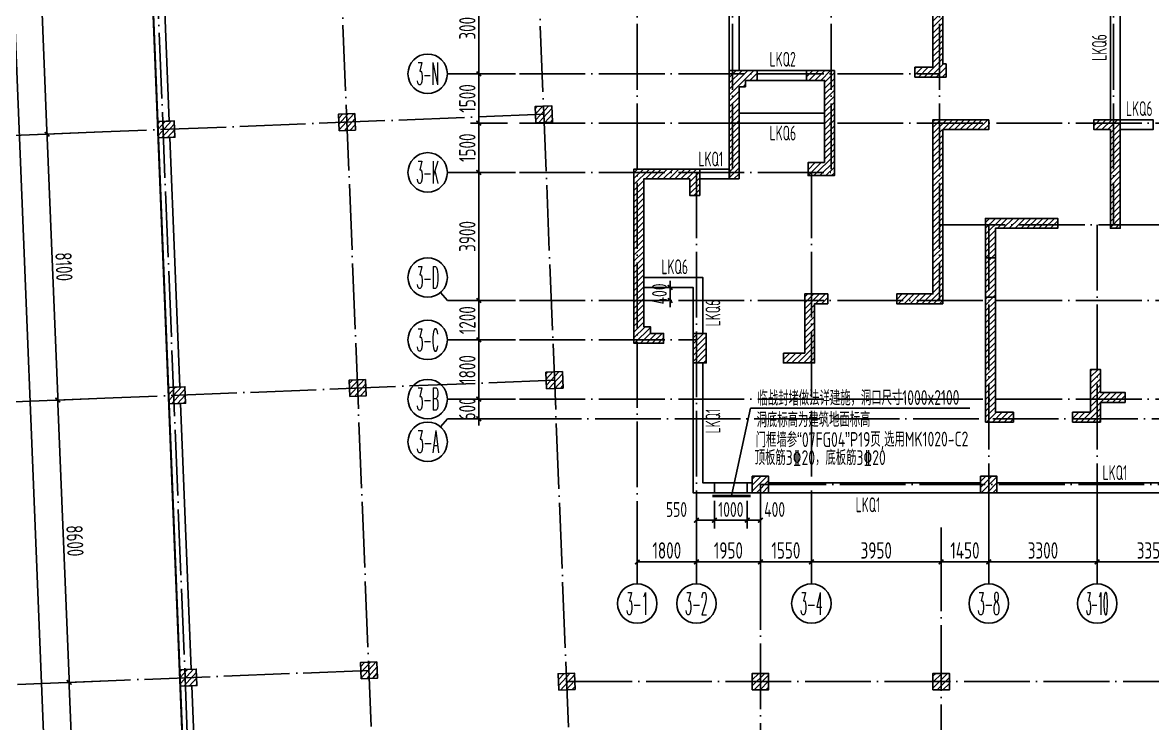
# Model space of a CAD drawing. Header units: millimetres. Extents: x 156735 to 386235, y 467499 to 703525.
# Drawn here: x 174487 to 208877, y 644723 to 666053 of the extents above; entities that cross this region are included whole.
import ezdxf
from ezdxf.enums import TextEntityAlignment as Align

# ---------------------------------------------------------------- set-up
doc = ezdxf.new("R2010")
doc.units = ezdxf.units.MM
doc.header["$LTSCALE"] = 100
doc.header["$PDMODE"] = 35
doc.header["$PDSIZE"] = 200
doc.linetypes.add('3', pattern=[5, 3, -2])
doc.linetypes.add('DOTE', pattern=[2.42, 2, -0.2, 0.02, -0.2])
for name, color, linetype in [('B-TEXT', 7, 'Continuous'), ('COLU', 7, 'Continuous'), ('colu-主楼', 7, 'Continuous'), ('h斜线-主楼', 7, 'Continuous'), ('h斜线-柱', 7, 'Continuous'), ('Q-AXIS', 3, 'Continuous'), ('Q-DIM', 4, 'Continuous'), ('Q-dote', 253, 'DOTE'), ('Q-TEXT', 2, 'Continuous'), ('WALL', 3, 'Continuous'), ('wall-主楼', 2, 'Continuous'), ('wall-开洞', 5, 'Continuous')]:
    doc.layers.add(name, color=color, linetype=linetype)
doc.styles.add('_TCH_AXIS', font='COMPLEX', dxfattribs={"bigfont": 'GBCBIG'})
doc.styles.add('COMPLEX', font='tssdeng.shx', dxfattribs={"width": 0.7, "bigfont": 'tssdchn.shx'})
doc.styles.add('TSSD_Dimension', font='Tssdeng.shx', dxfattribs={"width": 0.7, "bigfont": 'hztxt.shx'})
doc.styles.add('TSSD_REIN', font='Tssdeng.shx', dxfattribs={"width": 0.7, "bigfont": 'hztxt.shx'})
doc.dimstyles.new('TSSD_100_100$0', dxfattribs={"dimtxt": 300, "dimasz": 100, "dimexe": 250, "dimexo": 250, "dimgap": 100, "dimtad": 1, "dimdec": 0, "dimzin": 0, "dimdsep": 46, "dimtxsty": 'TSSD_Dimension', "dimblk": '_tsdbk', "dimblk1": '_tsdbk', "dimblk2": '_tsdbk', "dimsah": 1, "dimcen": 0, "dimclrt": 7, "dimadec": 0, "dimazin": 0, "dimtfac": 1, "dimtdec": 0, "dimtix": 1, "dimtmove": 2, "dimatfit": 3, "dimldrblk": '_tsdbk', "dimfxl": 1, "dimtolj": 1, "dimtzin": 0, "dimarcsym": 0})
pattern_1 = [(45, (-467527.32, -323147.44), (-89.802561, 89.802561), [])]
pattern_2 = [(47.298773, (-467527.32, -323147.44), (-93.332309, 86.128277), [])]

# ---------------------------------------------------------------- blocks, each defined once
blk = doc.blocks.new('_tsdbk')
blk.add_line((-1, 0), (0, 0))
at = {"const_width": 0.5}
blk.add_lwpolyline([(-0.7, -0.7), (0.7, 0.7)], dxfattribs=at)
blk = doc.blocks.new('*D120')
at = {"layer": 'Defpoints', "color": 0}
for p in [(174055, 671016), (176580, 671118), (183054, 509847)]:
    blk.add_point(p, dxfattribs=at)
at = {"layer": 'Q-AXIS', "color": 0, "lineweight": -2}
for p, q in [((176330, 671108), (173806, 671006)), ((180525, 509846), (174059, 670916)), ((182804, 509837), (180279, 509736))]:
    blk.add_line(p, q, dxfattribs=at)
at = {"layer": 'Q-AXIS', "color": 0, "lineweight": -2, "xscale": 100, "yscale": 100, "zscale": 100}
for p, rotation in [((174055, 671016), 92.29877299872341), ((180529, 509746), 272.2987729987235)]:
    blk.add_blockref('_tsdbk', p, dxfattribs=dict(at, rotation=rotation))
at = {"layer": 'Q-AXIS', "color": 7, "insert": (177642, 590395), "char_height": 500, "attachment_point": 5, "rotation": 272.2988, "style": 'TSSD_Dimension'}
blk.add_mtext('\\A1;161400', dxfattribs=at)
blk = doc.blocks.new('*D172')
at = {"layer": 'Defpoints', "color": 0}
for p in [(207196, 650935), (210546, 650935), (210546, 649637)]:
    blk.add_point(p, dxfattribs=at)
at = {"layer": 'Q-AXIS', "color": 0, "lineweight": -2}
for p, q in [((207196, 650685), (207196, 649387)), ((210546, 650685), (210546, 649387)), ((207296, 649637), (210446, 649637))]:
    blk.add_line(p, q, dxfattribs=at)
at = {"layer": 'Q-AXIS', "color": 0, "lineweight": -2, "xscale": 100, "yscale": 100, "zscale": 100, "rotation": 180}
blk.add_blockref('_tsdbk', (207196, 649637), dxfattribs=at)
at = {"layer": 'Q-AXIS', "color": 0, "lineweight": -2, "xscale": 100, "yscale": 100, "zscale": 100}
blk.add_blockref('_tsdbk', (210546, 649637), dxfattribs=at)
at = {"layer": 'Q-AXIS', "color": 7, "insert": (208871, 649987), "char_height": 500, "attachment_point": 5, "style": 'TSSD_Dimension'}
blk.add_mtext('\\A1;3350', dxfattribs=at)
blk = doc.blocks.new('*D175')
at = {"layer": 'Defpoints', "color": 0}
for p in [(177586, 646038), (177911, 637944), (176228, 637877)]:
    blk.add_point(p, dxfattribs=at)
at = {"layer": 'Q-AXIS', "color": 0, "lineweight": -2}
for p, q in [((177337, 646028), (175654, 645960)), ((175908, 645870), (176224, 637977)), ((177662, 637934), (175979, 637867))]:
    blk.add_line(p, q, dxfattribs=at)
at = {"layer": 'Q-AXIS', "color": 0, "lineweight": -2, "xscale": 100, "yscale": 100, "zscale": 100}
for p, rotation in [((175904, 645970), 92.29877299872341), ((176228, 637877), 272.2987729987235)]:
    blk.add_blockref('_tsdbk', p, dxfattribs=dict(at, rotation=rotation))
at = {"layer": 'Q-AXIS', "color": 7, "insert": (176416, 641938), "char_height": 500, "attachment_point": 5, "rotation": 272.2988, "style": 'TSSD_Dimension'}
blk.add_mtext('\\A1;8100', dxfattribs=at)
blk = doc.blocks.new('*D210')
at = {"layer": 'Defpoints', "color": 0}
for p in [(176917, 662724), (175559, 654563), (177242, 654631)]:
    blk.add_point(p, dxfattribs=at)
at = {"layer": 'Q-AXIS', "color": 0, "lineweight": -2}
for p, q in [((176667, 662714), (174984, 662647)), ((175238, 662557), (175555, 654663)), ((176992, 654621), (175309, 654553))]:
    blk.add_line(p, q, dxfattribs=at)
at = {"layer": 'Q-AXIS', "color": 0, "lineweight": -2, "xscale": 100, "yscale": 100, "zscale": 100}
for p, rotation in [((175234, 662657), 92.29877299872341), ((175559, 654563), 272.2987729987235)]:
    blk.add_blockref('_tsdbk', p, dxfattribs=dict(at, rotation=rotation))
at = {"layer": 'Q-AXIS', "color": 7, "insert": (175746, 658624), "char_height": 500, "attachment_point": 5, "rotation": 272.2988, "style": 'TSSD_Dimension'}
blk.add_mtext('\\A1;8100', dxfattribs=at)
blk = doc.blocks.new('*D211')
at = {"layer": 'Defpoints', "color": 0}
for p in [(177242, 654631), (175904, 645970), (177586, 646038)]:
    blk.add_point(p, dxfattribs=at)
at = {"layer": 'Q-AXIS', "color": 0, "lineweight": -2}
for p, q in [((176992, 654621), (175309, 654553)), ((175563, 654463), (175900, 646070)), ((177337, 646028), (175654, 645960))]:
    blk.add_line(p, q, dxfattribs=at)
at = {"layer": 'Q-AXIS', "color": 0, "lineweight": -2, "xscale": 100, "yscale": 100, "zscale": 100}
for p, rotation in [((175559, 654563), 92.29877299872341), ((175904, 645970), 272.2987729987235)]:
    blk.add_blockref('_tsdbk', p, dxfattribs=dict(at, rotation=rotation))
at = {"layer": 'Q-AXIS', "color": 7, "insert": (176081, 650281), "char_height": 500, "attachment_point": 5, "rotation": 272.2988, "style": 'TSSD_Dimension'}
blk.add_mtext('\\A1;8600', dxfattribs=at)
blk = doc.blocks.new('*D212')
at = {"layer": 'Defpoints', "color": 0}
for p in [(176580, 671118), (176917, 662724), (175234, 662657)]:
    blk.add_point(p, dxfattribs=at)
at = {"layer": 'Q-AXIS', "color": 0, "lineweight": -2}
for p, q in [((176330, 671108), (174647, 671040)), ((174901, 670950), (175230, 662757)), ((176667, 662714), (174984, 662647))]:
    blk.add_line(p, q, dxfattribs=at)
at = {"layer": 'Q-AXIS', "color": 0, "lineweight": -2, "xscale": 100, "yscale": 100, "zscale": 100}
for p, rotation in [((174897, 671050), 92.29877299872341), ((175234, 662657), 272.2987729987235)]:
    blk.add_blockref('_tsdbk', p, dxfattribs=dict(at, rotation=rotation))
at = {"layer": 'Q-AXIS', "color": 7, "insert": (175415, 666867), "char_height": 500, "attachment_point": 5, "rotation": 272.2988, "style": 'TSSD_Dimension'}
blk.add_mtext('\\A1;8400', dxfattribs=at)
blk = doc.blocks.new('*D213')
at = {"layer": 'Defpoints', "color": 0}
for p in [(193196, 650935), (194996, 650761), (194996, 649637)]:
    blk.add_point(p, dxfattribs=at)
at = {"layer": 'Q-AXIS', "color": 0, "lineweight": -2}
for p, q in [((193196, 650685), (193196, 649387)), ((194996, 650511), (194996, 649387)), ((193296, 649637), (194896, 649637))]:
    blk.add_line(p, q, dxfattribs=at)
at = {"layer": 'Q-AXIS', "color": 0, "lineweight": -2, "xscale": 100, "yscale": 100, "zscale": 100, "rotation": 180}
blk.add_blockref('_tsdbk', (193196, 649637), dxfattribs=at)
at = {"layer": 'Q-AXIS', "color": 0, "lineweight": -2, "xscale": 100, "yscale": 100, "zscale": 100}
blk.add_blockref('_tsdbk', (194996, 649637), dxfattribs=at)
at = {"layer": 'Q-AXIS', "color": 7, "insert": (194096, 649987), "char_height": 500, "attachment_point": 5, "style": 'TSSD_Dimension'}
blk.add_mtext('\\A1;1800', dxfattribs=at)
blk = doc.blocks.new('*D215')
at = {"layer": 'Defpoints', "color": 0}
for p in [(189495, 661495), (188374, 657595), (189495, 657595)]:
    blk.add_point(p, dxfattribs=at)
at = {"layer": 'Q-AXIS', "color": 0, "lineweight": -2}
for p, q in [((189245, 661495), (188124, 661495)), ((188374, 661395), (188374, 657695)), ((189245, 657595), (188124, 657595))]:
    blk.add_line(p, q, dxfattribs=at)
at = {"layer": 'Q-AXIS', "color": 0, "lineweight": -2, "xscale": 100, "yscale": 100, "zscale": 100}
for p, rotation in [((188374, 661495), 90), ((188374, 657595), 270)]:
    blk.add_blockref('_tsdbk', p, dxfattribs=dict(at, rotation=rotation))
at = {"layer": 'Q-AXIS', "color": 7, "insert": (188024, 659545), "char_height": 500, "attachment_point": 5, "rotation": 90, "style": 'TSSD_Dimension'}
blk.add_mtext('\\A1;3900', dxfattribs=at)
blk = doc.blocks.new('_AXISO')
blk.add_circle((0, 0), 0.5)
at = {"layer": 'B-TEXT', "style": 'COMPLEX', "width": 1.450893}
blk.add_attdef('A', text='', height=0.56, dxfattribs=at).set_placement((0.249375, -0.28), (0.749375, -0.28), align=Align.FIT)
blk = doc.blocks.new('*D216')
at = {"layer": 'Defpoints', "color": 0}
for p in [(189495, 656395), (188374, 654595), (189495, 654595)]:
    blk.add_point(p, dxfattribs=at)
at = {"layer": 'Q-AXIS', "color": 0, "lineweight": -2}
for p, q in [((189245, 656395), (188124, 656395)), ((188374, 656295), (188374, 654695)), ((189245, 654595), (188124, 654595))]:
    blk.add_line(p, q, dxfattribs=at)
at = {"layer": 'Q-AXIS', "color": 0, "lineweight": -2, "xscale": 100, "yscale": 100, "zscale": 100}
for p, rotation in [((188374, 656395), 90), ((188374, 654595), 270)]:
    blk.add_blockref('_tsdbk', p, dxfattribs=dict(at, rotation=rotation))
at = {"layer": 'Q-AXIS', "color": 7, "insert": (188024, 655495), "char_height": 500, "attachment_point": 5, "rotation": 90, "style": 'TSSD_Dimension'}
blk.add_mtext('\\A1;1800', dxfattribs=at)
blk = doc.blocks.new('*D217')
at = {"layer": 'Defpoints', "color": 0}
for p in [(189495, 654595), (188374, 653995), (189495, 653995)]:
    blk.add_point(p, dxfattribs=at)
at = {"layer": 'Q-AXIS', "color": 0, "lineweight": -2}
for p, q in [((188374, 654695), (188374, 654795)), ((189245, 654595), (188124, 654595)), ((188374, 654595), (188374, 653995)), ((189245, 653995), (188124, 653995)), ((188374, 653895), (188374, 653795))]:
    blk.add_line(p, q, dxfattribs=at)
at = {"layer": 'Q-AXIS', "color": 0, "lineweight": -2, "xscale": 100, "yscale": 100, "zscale": 100}
for p, rotation in [((188374, 654595), 270), ((188374, 653995), 90)]:
    blk.add_blockref('_tsdbk', p, dxfattribs=dict(at, rotation=rotation))
at = {"layer": 'Q-AXIS', "color": 7, "insert": (188024, 654295), "char_height": 500, "attachment_point": 5, "rotation": 90, "style": 'TSSD_Dimension'}
blk.add_mtext('\\A1;600', dxfattribs=at)
blk = doc.blocks.new('*D218')
at = {"layer": 'Defpoints', "color": 0}
for p in [(189495, 657595), (188374, 656395), (189495, 656395)]:
    blk.add_point(p, dxfattribs=at)
at = {"layer": 'Q-AXIS', "color": 0, "lineweight": -2}
for p, q in [((189245, 657595), (188124, 657595)), ((188374, 657495), (188374, 656495)), ((189245, 656395), (188124, 656395))]:
    blk.add_line(p, q, dxfattribs=at)
at = {"layer": 'Q-AXIS', "color": 0, "lineweight": -2, "xscale": 100, "yscale": 100, "zscale": 100}
for p, rotation in [((188374, 657595), 90), ((188374, 656395), 270)]:
    blk.add_blockref('_tsdbk', p, dxfattribs=dict(at, rotation=rotation))
at = {"layer": 'Q-AXIS', "color": 7, "insert": (188024, 656995), "char_height": 500, "attachment_point": 5, "rotation": 90, "style": 'TSSD_Dimension'}
blk.add_mtext('\\A1;1200', dxfattribs=at)
blk = doc.blocks.new('*D221')
at = {"layer": 'Defpoints', "color": 0}
for p in [(189495, 662995), (188374, 661495), (189495, 661495)]:
    blk.add_point(p, dxfattribs=at)
at = {"layer": 'Q-AXIS', "color": 0, "lineweight": -2}
for p, q in [((189245, 662995), (188124, 662995)), ((188374, 662895), (188374, 661595)), ((189245, 661495), (188124, 661495))]:
    blk.add_line(p, q, dxfattribs=at)
at = {"layer": 'Q-AXIS', "color": 0, "lineweight": -2, "xscale": 100, "yscale": 100, "zscale": 100}
for p, rotation in [((188374, 662995), 90), ((188374, 661495), 270)]:
    blk.add_blockref('_tsdbk', p, dxfattribs=dict(at, rotation=rotation))
at = {"layer": 'Q-AXIS', "color": 7, "insert": (188024, 662245), "char_height": 500, "attachment_point": 5, "rotation": 90, "style": 'TSSD_Dimension'}
blk.add_mtext('\\A1;1500', dxfattribs=at)
blk = doc.blocks.new('*D222')
at = {"layer": 'Defpoints', "color": 0}
for p in [(189495, 667495), (188374, 664495), (189495, 664495)]:
    blk.add_point(p, dxfattribs=at)
at = {"layer": 'Q-AXIS', "color": 0, "lineweight": -2}
for p, q in [((189245, 667495), (188124, 667495)), ((188374, 667395), (188374, 664595)), ((189245, 664495), (188124, 664495))]:
    blk.add_line(p, q, dxfattribs=at)
at = {"layer": 'Q-AXIS', "color": 0, "lineweight": -2, "xscale": 100, "yscale": 100, "zscale": 100}
for p, rotation in [((188374, 667495), 90), ((188374, 664495), 270)]:
    blk.add_blockref('_tsdbk', p, dxfattribs=dict(at, rotation=rotation))
at = {"layer": 'Q-AXIS', "color": 7, "insert": (188024, 665995), "char_height": 500, "attachment_point": 5, "rotation": 90, "style": 'TSSD_Dimension'}
blk.add_mtext('\\A1;3000', dxfattribs=at)
blk = doc.blocks.new('*D223')
at = {"layer": 'Defpoints', "color": 0}
for p in [(198496, 650935), (202446, 650935), (202446, 649637)]:
    blk.add_point(p, dxfattribs=at)
at = {"layer": 'Q-AXIS', "color": 0, "lineweight": -2}
for p, q in [((198496, 650685), (198496, 649387)), ((202446, 650685), (202446, 649387)), ((198596, 649637), (202346, 649637))]:
    blk.add_line(p, q, dxfattribs=at)
at = {"layer": 'Q-AXIS', "color": 0, "lineweight": -2, "xscale": 100, "yscale": 100, "zscale": 100, "rotation": 180}
blk.add_blockref('_tsdbk', (198496, 649637), dxfattribs=at)
at = {"layer": 'Q-AXIS', "color": 0, "lineweight": -2, "xscale": 100, "yscale": 100, "zscale": 100}
blk.add_blockref('_tsdbk', (202446, 649637), dxfattribs=at)
at = {"layer": 'Q-AXIS', "color": 7, "insert": (200471, 649987), "char_height": 500, "attachment_point": 5, "style": 'TSSD_Dimension'}
blk.add_mtext('\\A1;3950', dxfattribs=at)
blk = doc.blocks.new('*D224')
at = {"layer": 'Defpoints', "color": 0}
for p in [(196946, 650761), (198496, 650935), (198496, 649637)]:
    blk.add_point(p, dxfattribs=at)
at = {"layer": 'Q-AXIS', "color": 0, "lineweight": -2}
for p, q in [((198496, 650685), (198496, 649387)), ((196946, 650511), (196946, 649387)), ((197046, 649637), (198396, 649637))]:
    blk.add_line(p, q, dxfattribs=at)
at = {"layer": 'Q-AXIS', "color": 0, "lineweight": -2, "xscale": 100, "yscale": 100, "zscale": 100, "rotation": 180}
blk.add_blockref('_tsdbk', (196946, 649637), dxfattribs=at)
at = {"layer": 'Q-AXIS', "color": 0, "lineweight": -2, "xscale": 100, "yscale": 100, "zscale": 100}
blk.add_blockref('_tsdbk', (198496, 649637), dxfattribs=at)
at = {"layer": 'Q-AXIS', "color": 7, "insert": (197721, 649987), "char_height": 500, "attachment_point": 5, "style": 'TSSD_Dimension'}
blk.add_mtext('\\A1;1550', dxfattribs=at)
blk = doc.blocks.new('*D225')
at = {"layer": 'Defpoints', "color": 0}
for p in [(194996, 650761), (196946, 650761), (196946, 649637)]:
    blk.add_point(p, dxfattribs=at)
at = {"layer": 'Q-AXIS', "color": 0, "lineweight": -2}
for p, q in [((194996, 650511), (194996, 649387)), ((196946, 650511), (196946, 649387)), ((195096, 649637), (196846, 649637))]:
    blk.add_line(p, q, dxfattribs=at)
at = {"layer": 'Q-AXIS', "color": 0, "lineweight": -2, "xscale": 100, "yscale": 100, "zscale": 100, "rotation": 180}
blk.add_blockref('_tsdbk', (194996, 649637), dxfattribs=at)
at = {"layer": 'Q-AXIS', "color": 0, "lineweight": -2, "xscale": 100, "yscale": 100, "zscale": 100}
blk.add_blockref('_tsdbk', (196946, 649637), dxfattribs=at)
at = {"layer": 'Q-AXIS', "color": 7, "insert": (195971, 649987), "char_height": 500, "attachment_point": 5, "style": 'TSSD_Dimension'}
blk.add_mtext('\\A1;1950', dxfattribs=at)
blk = doc.blocks.new('*D226')
at = {"layer": 'Defpoints', "color": 0}
for p in [(203896, 650935), (207196, 650935), (207196, 649637)]:
    blk.add_point(p, dxfattribs=at)
at = {"layer": 'Q-AXIS', "color": 0, "lineweight": -2}
for p, q in [((203896, 650685), (203896, 649387)), ((207196, 650685), (207196, 649387)), ((203996, 649637), (207096, 649637))]:
    blk.add_line(p, q, dxfattribs=at)
at = {"layer": 'Q-AXIS', "color": 0, "lineweight": -2, "xscale": 100, "yscale": 100, "zscale": 100, "rotation": 180}
blk.add_blockref('_tsdbk', (203896, 649637), dxfattribs=at)
at = {"layer": 'Q-AXIS', "color": 0, "lineweight": -2, "xscale": 100, "yscale": 100, "zscale": 100}
blk.add_blockref('_tsdbk', (207196, 649637), dxfattribs=at)
at = {"layer": 'Q-AXIS', "color": 7, "insert": (205546, 649987), "char_height": 500, "attachment_point": 5, "style": 'TSSD_Dimension'}
blk.add_mtext('\\A1;3300', dxfattribs=at)
blk = doc.blocks.new('*D227')
at = {"layer": 'Defpoints', "color": 0}
for p in [(202446, 650935), (203896, 650935), (203896, 649637)]:
    blk.add_point(p, dxfattribs=at)
at = {"layer": 'Q-AXIS', "color": 0, "lineweight": -2}
for p, q in [((202446, 650685), (202446, 649387)), ((203896, 650685), (203896, 649387)), ((202546, 649637), (203796, 649637))]:
    blk.add_line(p, q, dxfattribs=at)
at = {"layer": 'Q-AXIS', "color": 0, "lineweight": -2, "xscale": 100, "yscale": 100, "zscale": 100, "rotation": 180}
blk.add_blockref('_tsdbk', (202446, 649637), dxfattribs=at)
at = {"layer": 'Q-AXIS', "color": 0, "lineweight": -2, "xscale": 100, "yscale": 100, "zscale": 100}
blk.add_blockref('_tsdbk', (203896, 649637), dxfattribs=at)
at = {"layer": 'Q-AXIS', "color": 7, "insert": (203171, 649987), "char_height": 500, "attachment_point": 5, "style": 'TSSD_Dimension'}
blk.add_mtext('\\A1;1450', dxfattribs=at)
blk = doc.blocks.new('*D788')
at = {"layer": 'Defpoints', "color": 0}
for p in [(189495, 664495), (188374, 662995), (189495, 662995)]:
    blk.add_point(p, dxfattribs=at)
at = {"layer": 'Q-AXIS', "color": 0, "lineweight": -2}
for p, q in [((189245, 664495), (188124, 664495)), ((188374, 664395), (188374, 663095)), ((189245, 662995), (188124, 662995))]:
    blk.add_line(p, q, dxfattribs=at)
at = {"layer": 'Q-AXIS', "color": 0, "lineweight": -2, "xscale": 100, "yscale": 100, "zscale": 100}
for p, rotation in [((188374, 664495), 90), ((188374, 662995), 270)]:
    blk.add_blockref('_tsdbk', p, dxfattribs=dict(at, rotation=rotation))
at = {"layer": 'Q-AXIS', "color": 7, "insert": (188024, 663745), "char_height": 500, "attachment_point": 5, "rotation": 90, "style": 'TSSD_Dimension'}
blk.add_mtext('\\A1;1500', dxfattribs=at)
blk = doc.blocks.new('*D794')
at = {"layer": 'Defpoints', "color": 0}
for p in [(194407, 657995), (194197, 657595), (194407, 657595)]:
    blk.add_point(p, dxfattribs=at)
at = {"layer": 'Q-DIM', "color": 0, "lineweight": -2}
for p, q in [((194157, 657995), (193947, 657995)), ((194197, 658095), (194197, 658195)), ((194197, 657995), (194197, 657595)), ((194157, 657595), (193947, 657595)), ((194197, 657495), (194197, 657395))]:
    blk.add_line(p, q, dxfattribs=at)
at = {"layer": 'Q-DIM', "color": 0, "lineweight": -2, "xscale": 100, "yscale": 100, "zscale": 100}
for p, rotation in [((194197, 657995), 270), ((194197, 657595), 90)]:
    blk.add_blockref('_tsdbk', p, dxfattribs=dict(at, rotation=rotation))
at = {"layer": 'Q-DIM', "color": 7, "insert": (193872, 657795), "char_height": 450, "attachment_point": 5, "rotation": 90, "style": 'TSSD_Dimension'}
blk.add_mtext('\\A1;400', dxfattribs=at)
blk = doc.blocks.new('*D795')
at = {"layer": 'Defpoints', "color": 0}
for p in [(195546, 651745), (196546, 651745), (195546, 650908)]:
    blk.add_point(p, dxfattribs=at)
at = {"layer": 'Q-DIM', "color": 0, "lineweight": -2}
for p, q in [((195546, 651495), (195546, 650658)), ((196546, 651495), (196546, 650658)), ((195446, 650908), (195346, 650908)), ((196546, 650908), (195546, 650908)), ((196646, 650908), (196746, 650908))]:
    blk.add_line(p, q, dxfattribs=at)
at = {"layer": 'Q-DIM', "color": 0, "lineweight": -2, "xscale": 100, "yscale": 100, "zscale": 100}
blk.add_blockref('_tsdbk', (195546, 650908), dxfattribs=at)
at = {"layer": 'Q-DIM', "color": 0, "lineweight": -2, "xscale": 100, "yscale": 100, "zscale": 100, "rotation": 180}
blk.add_blockref('_tsdbk', (196546, 650908), dxfattribs=at)
at = {"layer": 'Q-DIM', "color": 7, "insert": (196046, 651233), "char_height": 450, "attachment_point": 5, "style": 'TSSD_Dimension'}
blk.add_mtext('\\A1;1000', dxfattribs=at)
blk = doc.blocks.new('*D796')
at = {"layer": 'Defpoints', "color": 0}
for p in [(194996, 651745), (195546, 651745), (194996, 650908)]:
    blk.add_point(p, dxfattribs=at)
at = {"layer": 'Q-DIM', "color": 0, "lineweight": -2}
for p, q in [((194996, 651495), (194996, 650658)), ((195546, 651495), (195546, 650658)), ((195446, 650908), (195096, 650908))]:
    blk.add_line(p, q, dxfattribs=at)
at = {"layer": 'Q-DIM', "color": 0, "lineweight": -2, "xscale": 100, "yscale": 100, "zscale": 100, "rotation": 180}
blk.add_blockref('_tsdbk', (194996, 650908), dxfattribs=at)
at = {"layer": 'Q-DIM', "color": 0, "lineweight": -2, "xscale": 100, "yscale": 100, "zscale": 100}
blk.add_blockref('_tsdbk', (195546, 650908), dxfattribs=at)
at = {"layer": 'Q-DIM', "color": 7, "insert": (194391, 651233), "char_height": 450, "attachment_point": 5, "style": 'TSSD_Dimension'}
blk.add_mtext('\\A1;550', dxfattribs=at)
blk = doc.blocks.new('*D797')
at = {"layer": 'Defpoints', "color": 0}
for p in [(196546, 651745), (196946, 651745), (196946, 650908)]:
    blk.add_point(p, dxfattribs=at)
at = {"layer": 'Q-DIM', "color": 0, "lineweight": -2}
for p, q in [((196546, 651495), (196546, 650658)), ((196946, 651495), (196946, 650658)), ((196646, 650908), (196846, 650908))]:
    blk.add_line(p, q, dxfattribs=at)
at = {"layer": 'Q-DIM', "color": 0, "lineweight": -2, "xscale": 100, "yscale": 100, "zscale": 100, "rotation": 180}
blk.add_blockref('_tsdbk', (196546, 650908), dxfattribs=at)
at = {"layer": 'Q-DIM', "color": 0, "lineweight": -2, "xscale": 100, "yscale": 100, "zscale": 100}
blk.add_blockref('_tsdbk', (196946, 650908), dxfattribs=at)
at = {"layer": 'Q-DIM', "color": 7, "insert": (197378, 651233), "char_height": 450, "attachment_point": 5, "style": 'TSSD_Dimension'}
blk.add_mtext('\\A1;400', dxfattribs=at)

msp = doc.modelspace()

# ---------------------------------------------------------------- hatches: boundary and pattern name
at = {"layer": 'h斜线-主楼'}
h = msp.add_hatch(dxfattribs=at)
h.set_pattern_fill('ANSI31', color=256, scale=40, style=0)
h.set_pattern_definition(pattern_1)
h.paths.add_polyline_path([(202196.5, 664694.7), (202196.5, 667294.7), (201496.5, 667294.7), (201496.5, 667594.7), (202496.5, 667594.7), (202496.5, 664794.7), (202596.5, 664794.7), (202596.5, 664394.7), (201646.5, 664394.7), (201646.5, 664694.7)])
h = msp.add_hatch(dxfattribs=at)
h.set_pattern_fill('ANSI31', color=256, scale=40, style=0)
h.set_pattern_definition(pattern_1)
h.paths.add_polyline_path([(196300.5, 661294.8), (196296.5, 664094.7), (196496.5, 664094.7), (196496.5, 664294.7), (196846.5, 664294.7), (196846.5, 664594.7), (195996.5, 664594.7), (196000.5, 661294.8)])
h = msp.add_hatch(dxfattribs=at)
h.set_pattern_fill('ANSI31', color=256, scale=40, style=0)
h.set_pattern_definition(pattern_1)
h.paths.add_polyline_path([(198896.5, 661794.7), (198896.5, 664294.7), (198346.5, 664294.7), (198346.5, 664594.7), (199196.5, 664594.7), (199196.5, 661394.7), (198396.5, 661394.7), (198396.5, 661794.7)])
h = msp.add_hatch(dxfattribs=at)
h.set_pattern_fill('ANSI31', color=256, scale=40, style=0)
h.set_pattern_definition(pattern_1)
h.paths.add_polyline_path([(203896.5, 663094.7), (202196.5, 663094.7), (202196.5, 657794.7), (201096.5, 657794.7), (201096.5, 657494.7), (202496.5, 657494.7), (202496.5, 662794.7), (203896.5, 662794.7)])
h = msp.add_hatch(dxfattribs=at)
h.set_pattern_fill('ANSI31', color=256, scale=40, style=0)
h.set_pattern_definition(pattern_1)
h.paths.add_polyline_path([(207896.5, 663094.7), (207096.5, 663094.7), (207096.5, 662794.7), (207596.5, 662794.7), (207596.5, 659794.7), (207896.5, 659794.7)])
h = msp.add_hatch(dxfattribs=at)
h.set_pattern_fill('ANSI31', color=256, scale=40, style=0)
h.set_pattern_definition(pattern_1)
h.paths.add_polyline_path([(195096.5, 660794.7), (195096.5, 661594.7), (193096.5, 661594.7), (193096.5, 656294.7), (193996.5, 656294.7), (193996.5, 656594.7), (193596.5, 656594.7), (193596.5, 656794.7), (193396.5, 656794.7), (193396.5, 661294.7), (194796.5, 661294.7), (194796.5, 660794.7)])
h = msp.add_hatch(dxfattribs=at)
h.set_pattern_fill('ANSI31', color=256, scale=40, style=0)
h.set_pattern_definition(pattern_1)
h.paths.add_polyline_path([(204096.5, 658894.7), (204096.5, 659794.7), (205996.5, 659794.7), (205996.5, 660094.7), (203796.5, 660094.7), (203796.5, 658894.7)])
h = msp.add_hatch(dxfattribs=at)
h.set_pattern_fill('ANSI31', color=256, scale=40, style=0)
h.set_pattern_definition(pattern_1)
h.paths.add_polyline_path([(203796.5, 658894.7), (204096.5, 658894.7), (204096.5, 657694.7), (203796.5, 657694.7)])
h = msp.add_hatch(dxfattribs=at)
h.set_pattern_fill('ANSI31', color=256, scale=40, style=0)
h.set_pattern_definition(pattern_1)
h.paths.add_polyline_path([(197646.5, 655994.7), (197646.5, 655694.7), (198596.5, 655694.7), (198596.5, 657494.7), (198996.5, 657494.7), (198996.5, 657794.7), (198296.5, 657794.7), (198296.5, 655994.7)])
h = msp.add_hatch(dxfattribs=at)
h.set_pattern_fill('ANSI31', color=256, scale=40, style=0)
h.set_pattern_definition(pattern_1)
h.paths.add_polyline_path([(203796.5, 653894.7), (203796.5, 657694.7), (204096.5, 657694.7), (204096.5, 654194.7), (204646.5, 654194.7), (204646.5, 653894.7)])
h = msp.add_hatch(dxfattribs=at)
h.set_pattern_fill('ANSI31', color=256, scale=40, style=0)
h.set_pattern_definition(pattern_1)
h.paths.add_polyline_path([(194896.5, 655694.7), (195296.5, 655694.7), (195296.5, 656594.7), (194896.5, 656594.7)])
h = msp.add_hatch(dxfattribs=at)
h.set_pattern_fill('ANSI31', color=256, scale=40, style=0)
h.set_pattern_definition(pattern_1)
h.paths.add_polyline_path([(207296.5, 653894.7), (206446.5, 653894.7), (206446.5, 654194.7), (206996.5, 654194.7), (206996.5, 655494.7), (207296.5, 655494.7), (207296.5, 654794.7), (208046.5, 654794.7), (208046.5, 654494.7), (207296.5, 654494.7)])
at = {"layer": 'h斜线-柱'}
h = msp.add_hatch(dxfattribs=at)
h.set_pattern_fill('ANSI31', color=256, scale=40, angle=2.29877, style=0)
h.set_pattern_definition(pattern_2)
h.paths.add_polyline_path([(190113.5, 663003.9), (190613.1, 663024), (190593, 663523.6), (190093.4, 663503.5)])
h = msp.add_hatch(dxfattribs=at)
h.set_pattern_fill('ANSI31', color=256, scale=40, angle=2.29877, style=0)
h.set_pattern_definition(pattern_2)
h.paths.add_polyline_path([(178622.7, 662542.6), (179122.3, 662562.7), (179102.3, 663062.3), (178602.7, 663042.2)])
h = msp.add_hatch(dxfattribs=at)
h.set_pattern_fill('ANSI31', color=256, scale=40, angle=2.29877, style=0)
h.set_pattern_definition(pattern_2)
h.paths.add_polyline_path([(184118.3, 662763.2), (184617.9, 662783.3), (184597.8, 663282.9), (184098.2, 663262.8)])
h = msp.add_hatch(dxfattribs=at)
h.set_pattern_fill('ANSI31', color=256, scale=40, angle=2.29877, style=0)
h.set_pattern_definition(pattern_2)
h.paths.add_polyline_path([(184443.2, 654669.8), (184942.8, 654689.8), (184922.7, 655189.4), (184423.1, 655169.4)])
h = msp.add_hatch(dxfattribs=at)
h.set_pattern_fill('ANSI31', color=256, scale=40, angle=2.29877, style=0)
h.set_pattern_definition(pattern_2)
h.paths.add_polyline_path([(190438.4, 654910.4), (190938, 654930.5), (190917.9, 655430.1), (190418.3, 655410)])
h = msp.add_hatch(dxfattribs=at)
h.set_pattern_fill('ANSI31', color=256, scale=40, angle=2.29877, style=0)
h.set_pattern_definition(pattern_2)
h.paths.add_polyline_path([(178947.6, 654449.2), (179447.2, 654469.2), (179427.2, 654968.8), (178927.6, 654948.8)])
h = msp.add_hatch(dxfattribs=at)
h.set_pattern_fill('ANSI31', color=256, scale=40, style=0)
h.set_pattern_definition(pattern_1)
h.paths.add_polyline_path([(196696.5, 651744.7), (197196.5, 651744.7), (197196.5, 652244.7), (196696.5, 652244.7)])
h = msp.add_hatch(dxfattribs=at)
h.set_pattern_fill('ANSI31', color=256, scale=40, style=0)
h.set_pattern_definition([(45, (-466077.32, -323147.44), (-89.802561, 89.802561), [])])
h.paths.add_polyline_path([(203646.5, 651744.7), (204146.5, 651744.7), (204146.5, 652244.7), (203646.5, 652244.7)])
h = msp.add_hatch(dxfattribs=at)
h.set_pattern_fill('ANSI31', color=256, scale=40, angle=2.29877, style=0)
h.set_pattern_definition(pattern_2)
h.paths.add_polyline_path([(184788.1, 646076.7), (185287.7, 646096.7), (185267.7, 646596.3), (184768.1, 646576.3)])
h = msp.add_hatch(dxfattribs=at)
h.set_pattern_fill('ANSI31', color=256, scale=40, angle=2.29877, style=0)
h.set_pattern_definition(pattern_2)
h.paths.add_polyline_path([(179292.6, 645856.1), (179792.2, 645876.1), (179772.1, 646375.7), (179272.5, 646355.7)])
h = msp.add_hatch(dxfattribs=at)
h.set_pattern_fill('ANSI31', color=256, scale=40, angle=2.29877, style=0)
h.set_pattern_definition(pattern_2)
h.paths.add_polyline_path([(190806.7, 645734.9), (191306.3, 645754.9), (191286.2, 646254.5), (190786.6, 646234.5)])
h = msp.add_hatch(dxfattribs=at)
h.set_pattern_fill('ANSI31', color=256, scale=40, style=0)
h.set_pattern_definition(pattern_1)
h.paths.add_polyline_path([(196696.5, 645744.7), (197196.5, 645744.7), (197196.5, 646244.7), (196696.5, 646244.7)])
h = msp.add_hatch(dxfattribs=at)
h.set_pattern_fill('ANSI31', color=256, scale=40, style=0)
h.set_pattern_definition(pattern_1)
h.paths.add_polyline_path([(202196.5, 645744.7), (202696.5, 645744.7), (202696.5, 646244.7), (202196.5, 646244.7)])

# ---------------------------------------------------------------- linework, layer by layer
at = {"color": 1, "lineweight": 30}
msp.add_lwpolyline([(266421.9, 489652.9), (198221.9, 495701.7), (184845.9, 507516.9), (178269.7, 671335.6), (196346.5, 672061.2), (196346.5, 670444.7)], dxfattribs=at)
at = {"layer": 'COLU'}
for points in [[(190113.5, 663003.9), (190613.1, 663024), (190593, 663523.6), (190093.4, 663503.5)], [(178622.7, 662542.6), (179122.3, 662562.7), (179102.3, 663062.3), (178602.7, 663042.2)], [(184118.3, 662763.2), (184617.9, 662783.3), (184597.8, 663282.9), (184098.2, 663262.8)], [(184443.2, 654669.8), (184942.8, 654689.8), (184922.7, 655189.4), (184423.1, 655169.4)], [(190438.4, 654910.4), (190938, 654930.5), (190917.9, 655430.1), (190418.3, 655410)], [(178947.6, 654449.2), (179447.2, 654469.2), (179427.2, 654968.8), (178927.6, 654948.8)], [(196696.5, 651744.7), (197196.5, 651744.7), (197196.5, 652244.7), (196696.5, 652244.7)], [(203646.5, 651744.7), (204146.5, 651744.7), (204146.5, 652244.7), (203646.5, 652244.7)], [(184788.1, 646076.7), (185287.7, 646096.7), (185267.7, 646596.3), (184768.1, 646576.3)], [(179292.6, 645856.1), (179792.2, 645876.1), (179772.1, 646375.7), (179272.5, 646355.7)], [(190806.7, 645734.9), (191306.3, 645754.9), (191286.2, 646254.5), (190786.6, 646234.5)], [(196696.5, 645744.7), (197196.5, 645744.7), (197196.5, 646244.7), (196696.5, 646244.7)], [(202196.5, 645744.7), (202696.5, 645744.7), (202696.5, 646244.7), (202196.5, 646244.7)]]:
    msp.add_lwpolyline(points, close=True, dxfattribs=at)
at = {"layer": 'colu-主楼'}
msp.add_lwpolyline([(194896.5, 655694.7), (195296.5, 655694.7), (195296.5, 656594.7), (194896.5, 656594.7)], close=True, dxfattribs=at)
at = {"layer": 'Q-AXIS'}
for p, q in [((187417.1, 664494.7), (189495.4, 664494.7)), ((173657.4, 662593.5), (176916.6, 662724.4)), ((187417.1, 661494.7), (189495.4, 661494.7)), ((187417.1, 657594.7), (187207.6, 657839.2)), ((187417.1, 657594.7), (189495.4, 657594.7)), ((187417.1, 656394.7), (189495.4, 656394.7)), ((173982.3, 654500), (177241.5, 654630.9)), ((187417.1, 654594.7), (189495.4, 654594.7)), ((187417.1, 653994.7), (187207.6, 653750.3)), ((187417.1, 653994.7), (189495.4, 653994.7)), ((193196.5, 648969.5), (193196.5, 650935)), ((194996.5, 648969.5), (194996.5, 650760.7)), ((198496.5, 648969.5), (198496.5, 650935)), ((203896.5, 648969.5), (203896.5, 650935)), ((207196.5, 648969.5), (207196.5, 650935)), ((174327.3, 645907), (177586.5, 646037.8))]:
    msp.add_line(p, q, dxfattribs=at)
at = {"layer": 'Q-dote', "ltscale": 10}
for p, q in [((197411.7, 487429.9), (189943.7, 673465)), ((183948.6, 673224.4), (191416.5, 487189.3)), ((193196.5, 673271.7), (193196.5, 650935)), ((196096.5, 673271.7), (196096.5, 661494.7)), ((199096.5, 673271.7), (199096.5, 661494.7)), ((202396.5, 673271.7), (202396.5, 657594.7)), ((207696.5, 673271.7), (207696.5, 659894.7)), ((178353.1, 672999.8), (185821, 486964.6)), ((189611, 664494.7), (202396.5, 664494.7)), ((190353.2, 663263.7), (176916.6, 662724.4)), ((189611, 662994.7), (233840.9, 662994.7)), ((189611, 661494.7), (199096.5, 661494.7)), ((194996.5, 661494.7), (194996.5, 650760.7)), ((198496.5, 661494.7), (198496.5, 650935)), ((202396.5, 659894.7), (221596.5, 659894.7)), ((203896.5, 659894.7), (203896.5, 650935)), ((207196.5, 659894.7), (207196.5, 650935)), ((189611, 657594.7), (232446.5, 657594.7)), ((189611, 656394.7), (194996.5, 656394.7)), ((190678.1, 655170.3), (177241.5, 654630.9)), ((189611, 654594.7), (216796.5, 654594.7)), ((189495.4, 653994.7), (233725.4, 653994.7)), ((196946.5, 651994.7), (366607.1, 651994.7)), ((196946.5, 651994.7), (196946.5, 629594.7)), ((202446.5, 650134.5), (202446.5, 629494.7)), ((185027.9, 646336.5), (177586.5, 646037.8)), ((191046.5, 645994.7), (366607.1, 645994.7))]:
    msp.add_line(p, q, dxfattribs=at)
at = {"layer": 'Q-TEXT'}
for q in [(196065.4, 651647), (203316.4, 654315.5)]:
    msp.add_line((196645.4, 654315.5), q, dxfattribs=at)
at = {"layer": 'Q-TEXT', "linetype": '3', "const_width": 80}
msp.add_lwpolyline([(195479.9, 651647), (196651, 651647)], dxfattribs=at)
at = {"layer": 'WALL'}
for points in [[(178602.7, 663042.2), (178269.7, 671335.6), (183765.3, 671556.2), (183779.4, 671206.4), (178633.5, 670999.9), (178952.4, 663056.3)], [(196296.5, 670094.7), (195996.5, 670094.7), (195996.5, 664594.7), (196296.5, 664594.7)], [(207596.5, 667194.7), (207896.5, 667194.7), (207896.5, 663094.7), (207596.5, 663094.7)], [(196846.5, 664594.7), (198346.5, 664594.7), (198346.5, 664294.7), (196846.5, 664294.7)], [(196298.1, 663293.9), (198896.5, 663293.9), (198896.5, 662993.9), (196298.1, 662993.9)], [(207896.5, 663094.7), (208896.5, 663094.9), (208896.5, 662794.9), (207896.5, 662794.7)], [(178622.7, 662542.6), (178972.4, 662556.7), (179277.3, 654962.8), (178927.6, 654948.8)], [(195096.5, 661594.7), (196000.5, 661594.7), (196000.5, 661294.8), (195096.5, 661294.8)], [(194896.5, 656594.7), (195196.5, 656594.7), (195196.5, 658294.7), (193396.5, 658294.7), (193396.5, 657994.7), (194896.5, 657994.7)], [(195196.5, 655694.7), (195196.5, 652044.7), (195546.5, 652044.7), (195546.5, 651744.7), (194896.5, 651744.7), (194896.5, 655694.7)], [(178947.6, 654449.2), (179297.3, 654463.2), (179622.2, 646369.7), (179272.5, 646355.7)], [(195546.5, 652044.7), (196546.5, 652044.7), (196546.5, 651744.7), (195546.5, 651744.7)], [(196546.5, 652044.7), (196696.5, 652044.7), (196696.5, 651744.7), (196546.5, 651744.7)], [(197196.5, 652044.7), (203646.5, 652044.7), (203646.5, 651744.7), (197196.5, 651744.7)], [(204146.5, 652044.7), (210296.5, 652044.7), (210296.5, 651744.7), (204146.5, 651744.7)], [(179292.6, 645856.1), (179642.3, 645870.1), (179947.1, 638276.2), (179597.4, 638262.2)]]:
    msp.add_lwpolyline(points, close=True, dxfattribs=at)
at = {"layer": 'wall-主楼'}
for p, q in [((196846.5, 664594.7), (195996.5, 664594.7)), ((195996.5, 664594.7), (195996.5, 661294.8)), ((196846.5, 664294.7), (196846.5, 664594.7)), ((196296.5, 661294.8), (196296.5, 664094.7)), ((196296.5, 664094.7), (196496.5, 664094.7)), ((196496.5, 664094.7), (196496.5, 664294.7)), ((196496.5, 664294.7), (196846.5, 664294.7)), ((195996.5, 661294.8), (196296.5, 661294.8))]:
    msp.add_line(p, q, dxfattribs=at)
for points in [[(202196.5, 664694.7), (202196.5, 667294.7), (201496.5, 667294.7), (201496.5, 667594.7), (202496.5, 667594.7), (202496.5, 664794.7), (202596.5, 664794.7), (202596.5, 664394.7), (201646.5, 664394.7), (201646.5, 664694.7)], [(198896.5, 661794.7), (198896.5, 664294.7), (198346.5, 664294.7), (198346.5, 664594.7), (199196.5, 664594.7), (199196.5, 661394.7), (198396.5, 661394.7), (198396.5, 661794.7)], [(203896.5, 663094.7), (202196.5, 663094.7), (202196.5, 657794.7), (201096.5, 657794.7), (201096.5, 657494.7), (202496.5, 657494.7), (202496.5, 662794.7), (203896.5, 662794.7)], [(207896.5, 663094.7), (207096.5, 663094.7), (207096.5, 662794.7), (207596.5, 662794.7), (207596.5, 659794.7), (207896.5, 659794.7)], [(195096.5, 660794.7), (195096.5, 661594.7), (193096.5, 661594.7), (193096.5, 656294.7), (193996.5, 656294.7), (193996.5, 656594.7), (193596.5, 656594.7), (193596.5, 656794.7), (193396.5, 656794.7), (193396.5, 661294.7), (194796.5, 661294.7), (194796.5, 660794.7)], [(204096.5, 658894.7), (204096.5, 659794.7), (205996.5, 659794.7), (205996.5, 660094.7), (203796.5, 660094.7), (203796.5, 658894.7)], [(197646.5, 655994.7), (197646.5, 655694.7), (198596.5, 655694.7), (198596.5, 657494.7), (198996.5, 657494.7), (198996.5, 657794.7), (198296.5, 657794.7), (198296.5, 655994.7)], [(203796.5, 653894.7), (203796.5, 657694.7), (204096.5, 657694.7), (204096.5, 654194.7), (204646.5, 654194.7), (204646.5, 653894.7)], [(207296.5, 653894.7), (206446.5, 653894.7), (206446.5, 654194.7), (206996.5, 654194.7), (206996.5, 655494.7), (207296.5, 655494.7), (207296.5, 654794.7), (208046.5, 654794.7), (208046.5, 654494.7), (207296.5, 654494.7)]]:
    msp.add_lwpolyline(points, close=True, dxfattribs=at)
at = {"layer": 'wall-开洞'}
msp.add_lwpolyline([(203796.5, 658894.7), (204096.5, 658894.7), (204096.5, 657694.7), (203796.5, 657694.7)], close=True, dxfattribs=at)

# ---------------------------------------------------------------- block references
at = {"layer": 'Q-AXIS'}
ref = msp.add_blockref('_AXISO', (186817.1, 664494.7), dxfattribs=dict(at, xscale=1199.999999999998, yscale=1200, zscale=1200, rotation=359.9996457873818))
ref.add_attrib('A', '3-N', dxfattribs={"color": 7, "height": 678.82, "rotation": 359.99965, "style": '_TCH_AXIS', "width": 0.328125}).set_placement((186477.7, 664155.3), (187156.5, 664155.3), align=Align.FIT)
ref = msp.add_blockref('_AXISO', (186817.1, 661494.7), dxfattribs=dict(at, xscale=1199.999999999998, yscale=1200, zscale=1200, rotation=359.9996457873818))
ref.add_attrib('A', '3-K', dxfattribs={"color": 7, "height": 678.82, "rotation": 359.99965, "style": '_TCH_AXIS', "width": 0.328125}).set_placement((186477.7, 661155.3), (187156.5, 661155.3), align=Align.FIT)
ref = msp.add_blockref('_AXISO', (186817.1, 658294.7), dxfattribs=dict(at, xscale=1199.999999999998, yscale=1200, zscale=1200, rotation=359.9996457873818))
ref.add_attrib('A', '3-D', dxfattribs={"color": 7, "height": 678.82, "rotation": 359.99965, "style": '_TCH_AXIS', "width": 0.33871}).set_placement((186477.7, 657955.3), (187156.5, 657955.3), align=Align.FIT)
ref = msp.add_blockref('_AXISO', (186817.1, 656394.7), dxfattribs=dict(at, xscale=1199.999999999998, yscale=1200, zscale=1200, rotation=359.9996457873818))
ref.add_attrib('A', '3-C', dxfattribs={"color": 7, "height": 678.82, "rotation": 359.99965, "style": '_TCH_AXIS', "width": 0.35}).set_placement((186477.7, 656055.3), (187156.5, 656055.3), align=Align.FIT)
ref = msp.add_blockref('_AXISO', (186817.1, 654594.7), dxfattribs=dict(at, xscale=1199.999999999998, yscale=1200, zscale=1200, rotation=359.9996457873818))
ref.add_attrib('A', '3-B', dxfattribs={"color": 7, "height": 678.82, "rotation": 359.99965, "style": '_TCH_AXIS', "width": 0.33871}).set_placement((186477.7, 654255.3), (187156.5, 654255.3), align=Align.FIT)
ref = msp.add_blockref('_AXISO', (186817.1, 653294.7), dxfattribs=dict(at, xscale=1199.999999999998, yscale=1200, zscale=1200, rotation=359.9996457873818))
ref.add_attrib('A', '3-A', dxfattribs={"color": 7, "height": 678.82, "rotation": 359.99965, "style": '_TCH_AXIS', "width": 0.333333}).set_placement((186477.7, 652955.3), (187156.5, 652955.3), align=Align.FIT)
ref = msp.add_blockref('_AXISO', (193196.5, 648369.5), dxfattribs=dict(at, xscale=1199.999999999998, yscale=1200, zscale=1200, rotation=359.9996457873818))
ref.add_attrib('A', '3-1', dxfattribs={"color": 7, "height": 678.82, "rotation": 359.99965, "style": '_TCH_AXIS', "width": 0.388889}).set_placement((192857.1, 648030), (193535.9, 648030), align=Align.FIT)
ref = msp.add_blockref('_AXISO', (194996.5, 648369.5), dxfattribs=dict(at, xscale=1199.999999999998, yscale=1200, zscale=1200, rotation=359.9996457873818))
ref.add_attrib('A', '3-2', dxfattribs={"color": 7, "height": 678.82, "rotation": 359.99965, "style": '_TCH_AXIS', "width": 0.355932}).set_placement((194657.1, 648030), (195335.9, 648030), align=Align.FIT)
ref = msp.add_blockref('_AXISO', (198496.5, 648369.5), dxfattribs=dict(at, xscale=1199.999999999998, yscale=1200, zscale=1200, rotation=359.9996457873818))
ref.add_attrib('A', '3-4', dxfattribs={"color": 7, "height": 678.82, "rotation": 359.99965, "style": '_TCH_AXIS', "width": 0.344262}).set_placement((198157.1, 648030), (198835.9, 648030), align=Align.FIT)
ref = msp.add_blockref('_AXISO', (203896.5, 648369.5), dxfattribs=dict(at, xscale=1199.999999999998, yscale=1200, zscale=1200, rotation=359.9996457873818))
ref.add_attrib('A', '3-8', dxfattribs={"color": 7, "height": 678.82, "rotation": 359.99965, "style": '_TCH_AXIS', "width": 0.355932}).set_placement((203557.1, 648030), (204235.9, 648030), align=Align.FIT)
ref = msp.add_blockref('_AXISO', (207196.5, 648369.5), dxfattribs=dict(at, xscale=1199.999999999998, yscale=1200, zscale=1200, rotation=359.9996457873818))
ref.add_attrib('A', '3-10', dxfattribs={"color": 7, "height": 678.82, "rotation": 359.99965, "style": '_TCH_AXIS', "width": 0.283784}).set_placement((206857.1, 648030), (207535.9, 648030), align=Align.FIT)

# ---------------------------------------------------------------- texts
at = {"layer": 'Q-TEXT', "style": 'TSSD_REIN'}
for s, rotation, width, p in [('LKQ6', 90, 0.6, (207487.2, 664890.3)), ('LKQ2', 360, 0.6, (197224, 664713.1)), ('LKQ6', 360, 0.6, (208071.5, 663211.3)), ('LKQ6', 360, 0.6, (197224, 662465.2)), ('LKQ1', 360, 0.6, (195059, 661675.8)), ('LKQ6', 360, 0.6, (193931.1, 658396)), ('LKQ6', 90, 0.6, (195723.6, 656808)), ('临战封堵做法详建施，洞口尺寸1000x2100', 0.27833, 0.7, (196855.6, 654391.4)), ('LKQ1', 90, 0.6, (195723.6, 653549.8)), ('洞底标高为建筑地面标高', 0.27833, 0.7, (196830.7, 653733)), ('门框墙参“07FG04”P19页,选用MK1020-C2', 0.27833, 0.7, (196803.2, 653124.8)), ('LKQ1', 360, 0.6, (207359.9, 652128.5)), ('LKQ1', 360, 0.6, (199844.1, 651151.7))]:
    msp.add_text(s, height=450, rotation=rotation, dxfattribs=dict(at, width=width)).set_placement(p)
at = {"layer": 'Q-TEXT', "style": 'TSSD_REIN', "width": 0.7}
msp.add_text('顶板筋3%%13220，底板筋3%%13220', height=450, dxfattribs=at).set_placement((196771.4, 652587))

# ---------------------------------------------------------------- dimensions: what is measured, and where the dimension line sits
at = {"layer": 'Q-AXIS'}
for base, p1, p2, angle, picture, middle in [((174055.4, 671016.3), (183053.5, 509847.5), (176579.7, 671117.6), 92.29877, '*D120', (177642, 590395.2)), ((175233.7, 662656.8), (176579.7, 671117.6), (176916.6, 662724.4), 92.29877, '*D212', (175415, 666867.5)), ((188374.4, 664494.7), (189495.4, 667494.7), (189495.4, 664494.7), 90, '*D222', (188024.4, 665994.7)), ((188374.4, 662994.7), (189495.4, 664494.7), (189495.4, 662994.7), 90, '*D788', (188024.4, 663744.7)), ((188374.4, 661494.7), (189495.4, 662994.7), (189495.4, 661494.7), 90, '*D221', (188024.4, 662244.7)), ((175558.6, 654563.3), (176916.6, 662724.4), (177241.5, 654630.9), 92.29877, '*D210', (175745.9, 658624.1)), ((188374.4, 657594.7), (189495.4, 661494.7), (189495.4, 657594.7), 90, '*D215', (188024.4, 659544.7)), ((188374.4, 656394.7), (189495.4, 657594.7), (189495.4, 656394.7), 90, '*D218', (188024.4, 656994.7)), ((188374.4, 654594.7), (189495.4, 656394.7), (189495.4, 654594.7), 90, '*D216', (188024.4, 655494.7)), ((188374.4, 653994.7), (189495.4, 654594.7), (189495.4, 653994.7), 90, '*D217', (188024.4, 654294.7)), ((175903.6, 645970.2), (177241.5, 654630.9), (177586.5, 646037.8), 92.29877, '*D211', (176080.8, 650280.8)), ((176228.4, 637876.8), (177586.5, 646037.8), (177911.4, 637944.3), 92.29877, '*D175', (176415.7, 641937.5))]:
    dim = msp.add_linear_dim(base=base, p1=p1, p2=p2, angle=angle, dimstyle='TSSD_100_100$0', override={"dimtxt": 500}, dxfattribs=at)
    dim.commit()
    dim.dimension.update_dxf_attribs({"geometry": picture, "text_midpoint": middle})
for base, p1, p2, picture, middle in [((194996.5, 649636.7), (193196.5, 650935), (194996.5, 650760.7), '*D213', (194096.5, 649986.7)), ((196946.5, 649636.7), (194996.5, 650760.7), (196946.5, 650760.7), '*D225', (195971.5, 649986.7)), ((198496.5, 649636.7), (196946.5, 650760.7), (198496.5, 650935), '*D224', (197721.5, 649986.7)), ((202446.5, 649636.7), (198496.5, 650935), (202446.5, 650935), '*D223', (200471.5, 649986.7)), ((203896.5, 649636.7), (202446.5, 650935), (203896.5, 650935), '*D227', (203171.5, 649986.7)), ((207196.5, 649636.7), (203896.5, 650935), (207196.5, 650935), '*D226', (205546.5, 649986.7)), ((210546.5, 649636.7), (207196.5, 650935), (210546.5, 650935), '*D172', (208871.5, 649986.7))]:
    dim = msp.add_linear_dim(base=base, p1=p1, p2=p2, dimstyle='TSSD_100_100$0', override={"dimtxt": 500}, dxfattribs=at)
    dim.commit()
    dim.dimension.update_dxf_attribs({"geometry": picture, "text_midpoint": middle})
at = {"layer": 'Q-DIM'}
dim = msp.add_linear_dim(base=(194197, 657594.7), p1=(194407.5, 657994.7), p2=(194407.5, 657594.7), angle=90, dimstyle='TSSD_100_100$0', override={"dimtxt": 450}, dxfattribs=at)
dim.commit()
dim.dimension.update_dxf_attribs({"geometry": '*D794', "text_midpoint": (193872, 657794.7)})
for base, p1, p2, picture, middle in [((194996.5, 650907.8), (195546.5, 651744.7), (194996.5, 651744.7), '*D796', (194391.1, 651232.8)), ((196946.5, 650907.8), (196546.5, 651744.7), (196946.5, 651744.7), '*D797', (197377.7, 651232.8))]:
    dim = msp.add_linear_dim(base=base, p1=p1, p2=p2, dimstyle='TSSD_100_100$0', override={"dimtxt": 450}, dxfattribs=at)
    dim.commit()
    dim.dimension.update_dxf_attribs({"geometry": picture, "text_midpoint": middle, "dimtype": 160})
dim = msp.add_linear_dim(base=(195546.5, 650907.8), p1=(196546.5, 651744.7), p2=(195546.5, 651744.7), dimstyle='TSSD_100_100$0', override={"dimtxt": 450}, dxfattribs=at)
dim.commit()
dim.dimension.update_dxf_attribs({"geometry": '*D795', "text_midpoint": (196046.5, 651232.8)})

doc.saveas('drawing.dxf')
